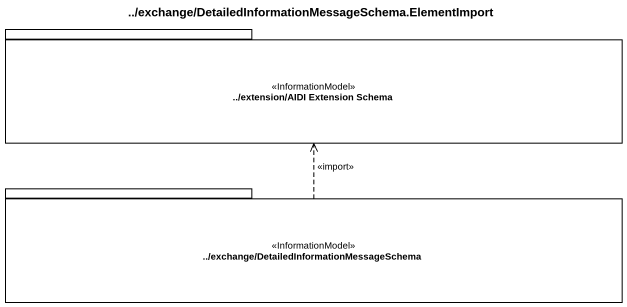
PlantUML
@startuml
title ../exchange/DetailedInformationMessageSchema.ElementImport
package "../extension/AIDI Extension Schema" as extension_AIDI_Extension <<InformationModel>> {
}
package "../exchange/DetailedInformationMessageSchema" as exchange <<InformationModel>> {
}
exchange .up.> extension_AIDI_Extension : <<import>>
@enduml
